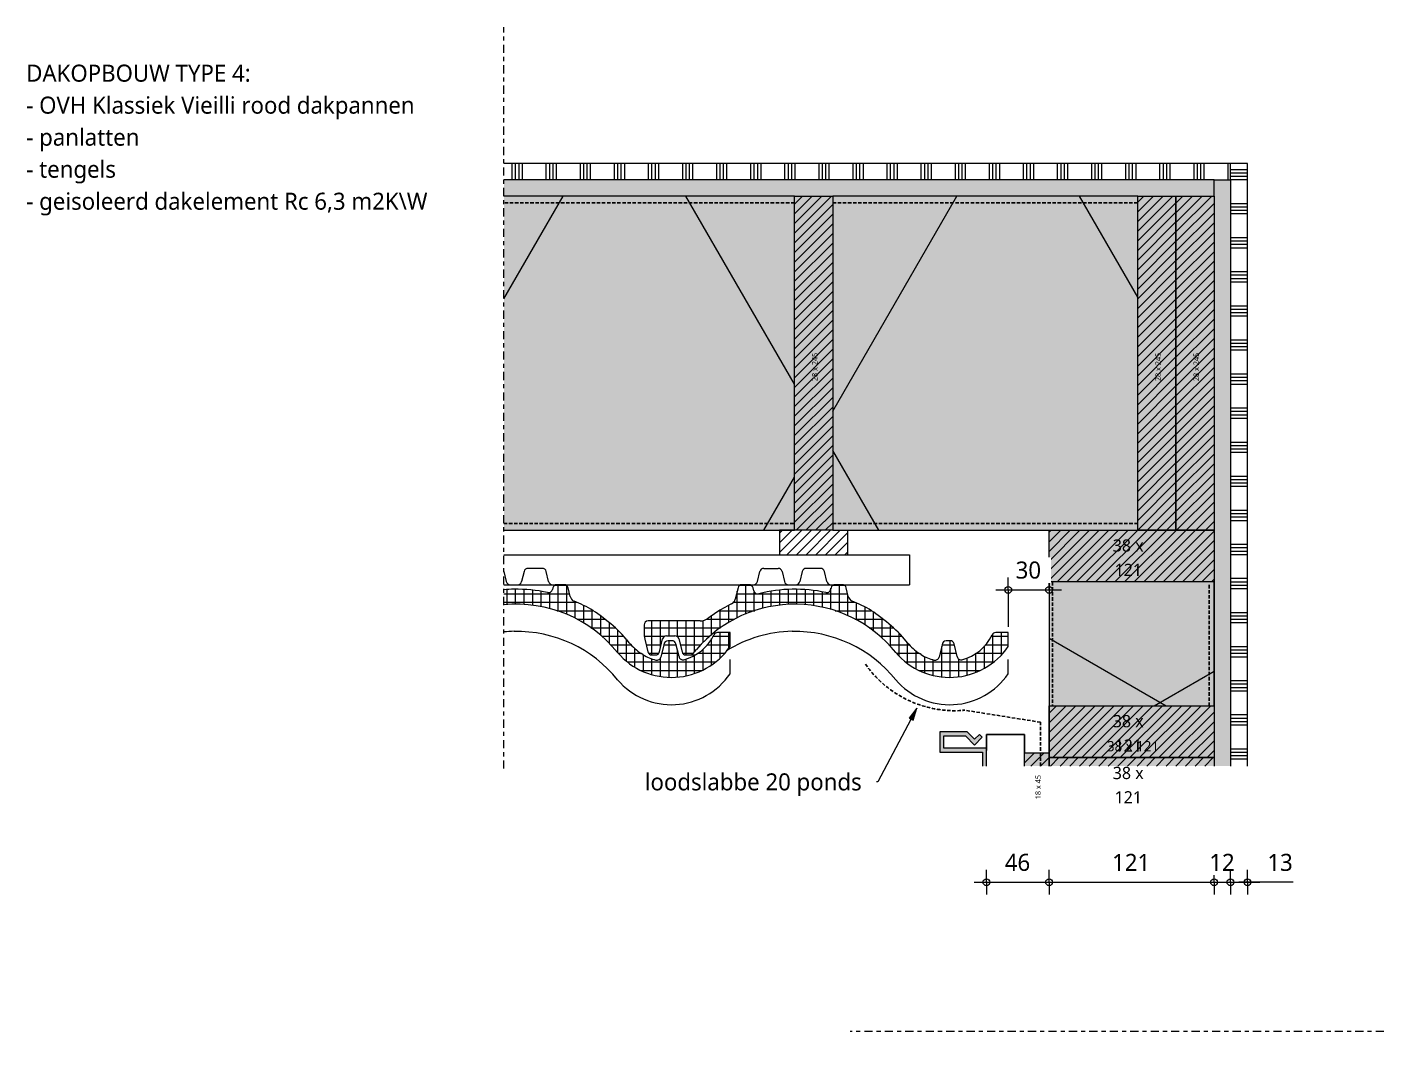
# Model space of a CAD drawing. Header units: millimetres. Extents: x -435 to 27166, y -19117 to 26500.
# Drawn here: x 1404 to 2399, y 1041 to 1797 of the extents above; entities that cross this region are included whole.
import ezdxf

# ---------------------------------------------------------------- set-up
doc = ezdxf.new("R2010")
doc.units = ezdxf.units.MM
doc.linetypes.add('MV_center', pattern=[15, 6, -3, 3, -3])
doc.linetypes.add('MV_hidden', pattern=[3.75, 2.5, -1.25])
for name, color, linetype, lineweight in [('A-ANNO-DIMS', 211, 'Continuous', 13), ('A-ANNO-DIMS-5', 211, 'Continuous', 13), ('A-ANNO-NOTE', 131, 'Continuous', 18), ('A-DETL', 90, 'Continuous', 13), ('A-DETL-GENF', 92, 'Continuous', 18), ('A-DETL-MEDM', 33, 'Continuous', 18), ('G-ANNO-TEXT', 231, 'Continuous', 13)]:
    doc.layers.add(name, color=color, linetype=linetype, lineweight=lineweight)
doc.styles.add('Segoe UI', font='segoeui.ttf', dxfattribs={"height": 7.5})
doc.styles.add('Segoe UI_1', font='segoeui.ttf', dxfattribs={"height": 4})
doc.styles.add('Segoe UI_2', font='segoeui.ttf', dxfattribs={"height": 9})
doc.styles.add('Segoe UI_3', font='segoeui.ttf', dxfattribs={"height": 12.5})
doc.styles.add('Segoe UI_B', font='segoeui.ttf', dxfattribs={"height": 12.5})
doc.dimstyles.new('2_5_mm', dxfattribs={"dimscale": 304.8, "dimtxt": 13.092049, "dimasz": 0.016404, "dimexe": 0.029528, "dimexo": 0.0625, "dimgap": 0.014764, "dimtad": 1, "dimdec": 0, "dimzin": 0, "dimdsep": 46, "dimtxsty": 'Segoe UI_3', "dimblk1": 'DOTBLANK', "dimblk2": 'DOTBLANK', "dimsah": 1, "dimcen": 0.09, "dimdle": 0.029528, "dimazin": 0, "dimtfac": 1, "dimtdec": 4, "dimtix": 1, "dimtmove": 0, "dimatfit": 3, "dimfxl": 0.029528, "dimfxlon": 1, "dimtvp": 1, "dimtfill": 1, "dimtolj": 1, "dimtzin": 0, "dimarcsym": 2})
doc.dimstyles.new('2_5_mm_1', dxfattribs={"dimscale": 304.8, "dimtxt": 13.092049, "dimasz": 0.016404, "dimexe": 0.029528, "dimexo": 0.0625, "dimgap": 0.014764, "dimtad": 1, "dimdec": 0, "dimzin": 0, "dimdsep": 46, "dimtxsty": 'Segoe UI_3', "dimblk1": 'DOTBLANK', "dimblk2": 'DOTBLANK', "dimsah": 1, "dimcen": 0.09, "dimdle": 0.029528, "dimazin": 0, "dimtfac": 1, "dimtdec": 4, "dimtix": 1, "dimtmove": 1, "dimatfit": 3, "dimfxl": 0.029528, "dimfxlon": 1, "dimtvp": 1, "dimtfill": 1, "dimtolj": 1, "dimtzin": 0, "dimarcsym": 2})
pattern_1 = [(0, (0, 0), (0, 5), [50, 0]), (45, (0, 0), (5.000659, 0), [7.071, -7.071]), (315, (0, 0), (5.000659, 0), [7.071, -7.071])]
pattern_2 = [(0, (0, 0), (0, 6.25), []), (90, (0, 0), (-6.25, 4e-16), [])]

# ---------------------------------------------------------------- blocks, each defined once
blk = doc.blocks.new('42 isolatie - Type 1-3762891-Details Appartement')
at = {"layer": 'A-DETL-GENF'}
h = blk.add_hatch(color=256, dxfattribs=at)
h.paths.add_polyline_path([(0.28, 57.9), (0.28, 0.8), (92.07, 0.8), (92.07, 121.8), (0.28, 121.8)])
h.paths.add_polyline_path([(620.62, 0.8), (711.46, 0.8), (711.46, 121.8), (620.62, 121.8), (620.62, 57.9)])
at = {"layer": 'A-DETL-GENF', "lineweight": 13}
h = blk.add_hatch(dxfattribs=at)
h.set_pattern_fill('FP_58', color=256, style=0, pattern_type=2)
h.set_pattern_definition([(60, (12.83, 244.8), (-107.387, 62), []), (120, (12.83, 244.8), (-107.387, -62), [])])
h.paths.add_polyline_path([(0.28, 57.9), (0.28, 0.8), (92.07, 0.8), (92.07, 121.8), (0.28, 121.8)])
h.paths.add_polyline_path([(620.62, 0.8), (711.46, 0.8), (711.46, 121.8), (620.62, 121.8), (620.62, 57.9)])
at = {"layer": 'A-DETL-GENF'}
for p, q in [((7.28, 121.8), (0.28, 121.8)), ((0.28, 121.8), (0.28, 0.8)), ((92.07, 121.8), (7.28, 121.8)), ((92.07, 121.8), (7.28, 121.8)), ((586.12, 121.8), (576.46, 121.8)), ((620.62, 121.8), (586.12, 121.8)), ((620.62, 121.8), (586.12, 121.8)), ((711.46, 121.8), (620.62, 121.8)), ((711.46, 121.8), (620.62, 121.8)), ((711.46, 0.8), (711.46, 121.8)), ((0.28, 0.8), (92.07, 0.8)), ((620.62, 0.8), (711.46, 0.8))]:
    blk.add_line(p, q, dxfattribs=at)
blk = doc.blocks.new('42 isolatie - Type 1-3762818-Details Appartement')
at = {"layer": 'A-DETL-GENF'}
h = blk.add_hatch(color=256, dxfattribs=at)
h.paths.add_polyline_path([(19.4, 0.8), (232.56, 0.8), (232.56, 245.8), (19.4, 245.8), (19.4, 146.16)])
h.paths.add_polyline_path([(419.28, 0.8), (484.28, 0.8), (484.28, 245.8), (260.56, 245.8), (260.56, 0.8)])
at = {"layer": 'A-DETL-GENF', "lineweight": 13}
h = blk.add_hatch(dxfattribs=at)
h.set_pattern_fill('FP_62', color=256, style=0, pattern_type=2)
h.set_pattern_definition([(60, (-7106.72, 250.62), (-216.506, 125), []), (120, (-7106.72, 250.62), (-216.506, -125), [])])
h.paths.add_polyline_path([(19.4, 0.8), (232.56, 0.8), (232.56, 245.8), (19.4, 245.8), (19.4, 146.16)])
h.paths.add_polyline_path([(419.28, 0.8), (484.28, 0.8), (484.28, 245.8), (260.56, 245.8), (260.56, 0.8)])
at = {"layer": 'A-DETL-GENF'}
for p, q in [((232.56, 245.8), (19.4, 245.8)), ((232.56, 245.8), (19.4, 245.8)), ((484.28, 245.8), (260.56, 245.8)), ((484.28, 245.8), (260.56, 245.8)), ((19.4, 0.8), (232.56, 0.8)), ((19.4, 0.8), (232.56, 0.8)), ((260.56, 0.8), (419.28, 0.8)), ((260.56, 0.8), (419.28, 0.8)), ((419.28, 0.8), (484.28, 0.8)), ((419.28, 0.8), (484.28, 0.8)), ((484.28, 0.8), (540.28, 0.8)), ((484.28, 0.8), (540.28, 0.8))]:
    blk.add_line(p, q, dxfattribs=at)
blk = doc.blocks.new('00 hout_rechthoekig_sls - Vuren 18x45-V55-Details Appartement')
at = {"layer": 'A-DETL-GENF', "lineweight": 13}
blk.add_hatch(color=256, dxfattribs=at).paths.add_polyline_path([(9.67, 0), (0, 0), (0, -18), (9.67, -18)])
at = {"layer": 'A-DETL-MEDM', "lineweight": 13}
h = blk.add_hatch(dxfattribs=at)
h.set_pattern_fill('FP_64', color=256, style=0, pattern_type=2)
h.set_pattern_definition([(135, (1264.516, -2153.744), (-3.535534, -3.535534), [])])
h.paths.add_polyline_path([(9.67, 0), (0, 0), (0, -18), (9.67, -18)])
at = {"layer": 'A-DETL-MEDM'}
for p, q in [((0, 0), (9.67, 0)), ((0, -18), (0, 0)), ((9.67, -18), (0, -18)), ((9.67, -18), (0, -18))]:
    blk.add_line(p, q, dxfattribs=at)
blk = doc.blocks.new('00 hout_rechthoekig_sls - Vuren 28x245-3138953-Details Appartement')
at = {"layer": 'A-DETL-GENF', "lineweight": 13}
blk.add_hatch(color=256, dxfattribs=at).paths.add_polyline_path([(245, 0), (0, 0), (0, -28), (245, -28), (245, -14.58)])
at = {"layer": 'A-DETL-MEDM', "lineweight": 13}
h = blk.add_hatch(dxfattribs=at)
h.set_pattern_fill('FP_65', color=256, style=0, pattern_type=2)
h.set_pattern_definition([(135, (1672.85, -1995.025), (-3.535534, -3.535534), [])])
h.paths.add_polyline_path([(245, 0), (0, 0), (0, -28), (245, -28), (245, -14.58)])
at = {"layer": 'A-DETL-MEDM'}
for p, q in [((0, 0), (245, 0)), ((0, -28), (0, 0)), ((245, 0), (245, -28)), ((245, 0), (245, -28)), ((245, 0), (245, -28)), ((245, -28), (0, -28)), ((245, -28), (0, -28))]:
    blk.add_line(p, q, dxfattribs=at)
blk = doc.blocks.new('NLRS_00_DI_maskeer - Type 1-4234556-Details Appartement')
at = {"layer": 'A-DETL-GENF', "linetype": 'MV_center'}
blk.add_line((443.9, 0), (-100, 0), dxfattribs=at)
blk = doc.blocks.new('00 hout_rechthoekig_sls - SLS 38x121-V60-Details Appartement')
at = {"layer": 'A-DETL-GENF', "lineweight": 13}
blk.add_hatch(color=256, dxfattribs=at).paths.add_polyline_path([(121, -31.83), (0, -31.83), (0, -38), (121, -38)])
at = {"layer": 'A-DETL-MEDM', "lineweight": 13}
h = blk.add_hatch(dxfattribs=at)
h.set_pattern_fill('FP_71', color=256, style=0, pattern_type=2)
h.set_pattern_definition([(225, (2274.744, 1223.016), (3.535534, -3.535534), [])])
h.paths.add_polyline_path([(121, -31.83), (0, -31.83), (0, -38), (121, -38)])
at = {"layer": 'A-DETL-MEDM'}
for p, q in [((0, -38), (0, -31.83)), ((121, -38), (0, -38)), ((121, -38), (0, -38)), ((121, -31.83), (121, -38)), ((121, -31.83), (121, -38)), ((121, -31.83), (121, -38))]:
    blk.add_line(p, q, dxfattribs=at)
blk = doc.blocks.new('00 hout_rechthoekig_sls - SLS 38x121-V61-Details Appartement')
at = {"layer": 'A-DETL-GENF', "lineweight": 13}
blk.add_hatch(color=256, dxfattribs=at).paths.add_polyline_path([(0, 0), (0, -38), (121, -38), (121, 0), (57.1, 0)])
at = {"layer": 'A-DETL-MEDM', "lineweight": 13}
h = blk.add_hatch(dxfattribs=at)
h.set_pattern_fill('FP_72', color=256, style=0, pattern_type=2)
h.set_pattern_definition([(225, (2274.744, 1261.016), (3.535534, -3.535534), [])])
h.paths.add_polyline_path([(0, 0), (0, -38), (121, -38), (121, 0), (57.1, 0)])
at = {"layer": 'A-DETL-MEDM'}
for p, q in [((0, 0), (121, 0)), ((0, -38), (0, 0)), ((121, 0), (121, -38)), ((121, 0), (121, -38)), ((121, 0), (121, -38)), ((121, -38), (0, -38)), ((121, -38), (0, -38))]:
    blk.add_line(p, q, dxfattribs=at)
blk = doc.blocks.new('00 hout_rechthoekig_sls - SLS 38x121-V62-Details Appartement')
at = {"layer": 'A-DETL-GENF', "lineweight": 13}
blk.add_hatch(color=256, dxfattribs=at).paths.add_polyline_path([(0, 0), (0, -38), (121, -38), (121, 0), (28, 0)])
at = {"layer": 'A-DETL-MEDM', "lineweight": 13}
h = blk.add_hatch(dxfattribs=at)
h.set_pattern_fill('FP_73', color=256, style=0, pattern_type=2)
h.set_pattern_definition([(225, (2274.744, 1389.85), (3.535534, -3.535534), [])])
h.paths.add_polyline_path([(0, 0), (0, -38), (121, -38), (121, 0), (28, 0)])
at = {"layer": 'A-DETL-MEDM'}
for p, q in [((0, 0), (121, 0)), ((0, -38), (0, 0)), ((121, 0), (121, -38)), ((121, 0), (121, -38)), ((121, 0), (121, -38)), ((56, -38), (0, -38)), ((56, -38), (0, -38)), ((121, -38), (56, -38)), ((121, -38), (56, -38))]:
    blk.add_line(p, q, dxfattribs=at)
blk = doc.blocks.new('00 hout_rechthoekig_sls - Vuren 28x245-V63-Details Appartement')
at = {"layer": 'A-DETL-GENF', "lineweight": 13}
blk.add_hatch(color=256, dxfattribs=at).paths.add_polyline_path([(245, 0), (0, 0), (0, -28), (245, -28)])
at = {"layer": 'A-DETL-MEDM', "lineweight": 13}
h = blk.add_hatch(dxfattribs=at)
h.set_pattern_fill('FP_74', color=256, style=0, pattern_type=2)
h.set_pattern_definition([(135, (1672.85, -2274.744), (-3.535534, -3.535534), [])])
h.paths.add_polyline_path([(245, 0), (0, 0), (0, -28), (245, -28)])
at = {"layer": 'A-DETL-MEDM'}
for p, q in [((0, 0), (245, 0)), ((0, -28), (0, 0)), ((245, 0), (245, -28)), ((245, 0), (245, -28)), ((245, 0), (245, -28)), ((245, -28), (0, -28)), ((245, -28), (0, -28))]:
    blk.add_line(p, q, dxfattribs=at)
blk = doc.blocks.new('00 hout_rechthoekig_sls - Vuren 28x245-V64-Details Appartement')
at = {"layer": 'A-DETL-GENF', "lineweight": 13}
blk.add_hatch(color=256, dxfattribs=at).paths.add_polyline_path([(245, 0), (0, 0), (0, -28), (245, -28)])
at = {"layer": 'A-DETL-MEDM', "lineweight": 13}
h = blk.add_hatch(dxfattribs=at)
h.set_pattern_fill('FP_76', color=256, style=0, pattern_type=2)
h.set_pattern_definition([(135, (1672.85, -2246.744), (-3.535534, -3.535534), [])])
h.paths.add_polyline_path([(245, 0), (0, 0), (0, -28), (245, -28)])
at = {"layer": 'A-DETL-MEDM'}
for p, q in [((0, 0), (245, 0)), ((0, -28), (0, 0)), ((245, 0), (245, -28)), ((245, 0), (245, -28)), ((245, 0), (245, -28)), ((245, -28), (0, -28)), ((245, -28), (0, -28))]:
    blk.add_line(p, q, dxfattribs=at)
blk = doc.blocks.new('NLRS_00_DI_maskeer - Type 1-4234962-Details Appartement')
at = {"layer": 'A-DETL-GENF', "linetype": 'MV_center'}
blk.add_line((-100, 0), (291.45, 0), dxfattribs=at)
blk = doc.blocks.new('DIMBLOCK252-Details Appartement')
at = {"layer": 'A-ANNO-DIMS-5'}
for p, q in [((2107.79, 1169.63), (2107.79, 1178.63)), ((2153.74, 1169.63), (2153.74, 1178.63)), ((2098.79, 1169.63), (2153.74, 1169.63)), ((2107.79, 1169.63), (2107.79, 1160.63)), ((2153.74, 1169.63), (2153.74, 1160.63))]:
    blk.add_line(p, q, dxfattribs=at)
for centre in [(2107.79, 1169.63), (2153.74, 1169.63)]:
    blk.add_circle(centre, 2.5, dxfattribs=at)
at = {"layer": 'A-ANNO-DIMS-5', "color": 0, "insert": (2121.25, 1190.43), "char_height": 12.5, "width": 22.8516, "attachment_point": 1, "line_spacing_factor": 1.142579, "style": 'Segoe UI_3', "bg_fill": 3, "box_fill_scale": 1.25, "bg_fill_color": 9, "bg_fill_true_color": 13158600, "bg_fill_transparency": 0}
blk.add_mtext('46', dxfattribs=at)
blk = doc.blocks.new('_DotBlank')
at = {"color": 0, "linetype": 'ByBlock', "lineweight": -2}
blk.add_line((-0.5, 0), (-1, 0), dxfattribs=at)
blk.add_circle((0, 0), 0.5, dxfattribs=at)
blk = doc.blocks.new('DIMBLOCK253-Details Appartement')
at = {"layer": 'A-ANNO-DIMS-5'}
for p, q in [((2153.74, 1169.63), (2153.74, 1178.63)), ((2274.74, 1169.63), (2274.74, 1178.63)), ((2153.74, 1169.63), (2274.74, 1169.63)), ((2153.74, 1169.63), (2153.74, 1160.63)), ((2274.74, 1169.63), (2274.74, 1160.63))]:
    blk.add_line(p, q, dxfattribs=at)
for centre in [(2153.74, 1169.63), (2274.74, 1169.63)]:
    blk.add_circle(centre, 2.5, dxfattribs=at)
at = {"layer": 'A-ANNO-DIMS-5', "color": 0, "insert": (2199.96, 1190.43), "char_height": 12.5, "width": 34.2774, "attachment_point": 1, "line_spacing_factor": 1.142579, "style": 'Segoe UI_3', "bg_fill": 3, "box_fill_scale": 1.25, "bg_fill_color": 9, "bg_fill_true_color": 13158600, "bg_fill_transparency": 0}
blk.add_mtext('121', dxfattribs=at)
blk = doc.blocks.new('DIMBLOCK254-Details Appartement')
at = {"layer": 'A-ANNO-DIMS-5'}
for p, q in [((2274.74, 1169.63), (2274.74, 1178.63)), ((2286.74, 1169.63), (2286.74, 1178.63)), ((2274.74, 1169.63), (2286.74, 1169.63)), ((2274.74, 1169.63), (2274.74, 1160.63)), ((2286.74, 1169.63), (2286.74, 1160.63))]:
    blk.add_line(p, q, dxfattribs=at)
for centre in [(2274.74, 1169.63), (2286.74, 1169.63)]:
    blk.add_circle(centre, 2.5, dxfattribs=at)
at = {"layer": 'A-ANNO-DIMS-5', "color": 0, "insert": (2271.22, 1190.43), "char_height": 12.5, "width": 22.8516, "attachment_point": 1, "line_spacing_factor": 1.142579, "style": 'Segoe UI_3', "bg_fill": 3, "box_fill_scale": 1.25, "bg_fill_color": 9, "bg_fill_true_color": 13158600, "bg_fill_transparency": 0}
blk.add_mtext('12', dxfattribs=at)
blk = doc.blocks.new('DIMBLOCK255-Details Appartement')
at = {"layer": 'A-ANNO-DIMS-5'}
for p, q in [((2286.74, 1169.63), (2286.74, 1178.63)), ((2299.24, 1169.63), (2299.24, 1178.63)), ((2286.74, 1169.63), (2308.24, 1169.63)), ((2286.74, 1169.63), (2286.74, 1160.63)), ((2303.81, 1169.63), (2292.99, 1169.63)), ((2299.24, 1169.63), (2299.24, 1160.63)), ((2332.85, 1169.63), (2303.81, 1169.63))]:
    blk.add_line(p, q, dxfattribs=at)
for centre in [(2286.74, 1169.63), (2299.24, 1169.63)]:
    blk.add_circle(centre, 2.5, dxfattribs=at)
at = {"layer": 'A-ANNO-DIMS-5', "color": 0, "insert": (2313.81, 1190.43), "char_height": 12.5, "width": 22.8516, "attachment_point": 1, "line_spacing_factor": 1.142579, "style": 'Segoe UI_3', "bg_fill": 3, "box_fill_scale": 1.25, "bg_fill_color": 9, "bg_fill_true_color": 13158600, "bg_fill_transparency": 0}
blk.add_mtext('13', dxfattribs=at)
blk = doc.blocks.new('DIMBLOCK261-Details Appartement')
at = {"layer": 'A-ANNO-DIMS-5'}
for p, q in [((2123.74, 1384.03), (2123.74, 1393.03)), ((2153.74, 1384.03), (2153.74, 1393.03)), ((2114.74, 1384.03), (2162.74, 1384.03)), ((2123.74, 1384.03), (2123.74, 1356.87)), ((2153.74, 1384.03), (2153.74, 1375.03))]:
    blk.add_line(p, q, dxfattribs=at)
for centre in [(2123.74, 1384.03), (2153.74, 1384.03)]:
    blk.add_circle(centre, 2.5, dxfattribs=at)
at = {"layer": 'A-ANNO-DIMS-5', "color": 0, "insert": (2129.22, 1404.84), "char_height": 12.5, "width": 22.8516, "attachment_point": 1, "rotation": 0.00009, "line_spacing_factor": 1.142579, "style": 'Segoe UI_3', "bg_fill": 3, "box_fill_scale": 1.25, "bg_fill_color": 9, "bg_fill_true_color": 13158600, "bg_fill_transparency": 0}
blk.add_mtext('30', dxfattribs=at)

msp = doc.modelspace()

# ---------------------------------------------------------------- hatches: boundary and pattern name
at = {"layer": 'A-DETL-GENF', "lineweight": 13}
h = msp.add_hatch(dxfattribs=at)
h.set_pattern_fill('FP_15', color=254, style=0, pattern_type=2)
h.set_pattern_definition([(90, (10, 0), (-25, 1e-15), []), (90, (12.5, 0), (-25, 1e-15), []), (90, (15, 0), (-25, 1e-15), []), (90, (17.5, 0), (-25, 1e-15), [])])
h.paths.add_polyline_path([(1753.86, 1684.83), (2286.74, 1684.88), (2286.74, 1696.88), (1753.86, 1696.83), (1753.86, 1684.88)])
h = msp.add_hatch(dxfattribs=at)
h.set_pattern_fill('FP_16', color=254, style=0, pattern_type=2)
h.set_pattern_definition([(0, (0, 10), (0, 25), []), (0, (0, 12.5), (0, 25), []), (0, (0, 15), (0, 25), []), (0, (0, 17.5), (0, 25), [])])
h.paths.add_polyline_path([(2286.74, 640.67), (2299.24, 640.67), (2299.24, 770.47), (2286.74, 770.47)])
h.paths.add_polyline_path([(2286.74, 1254.85), (2299.24, 1254.85), (2299.24, 1696.88), (2286.74, 1696.88), (2286.74, 1376.84)])
h = msp.add_hatch(dxfattribs=at)
h.set_pattern_fill('FP_11', color=254, style=0, pattern_type=2)
h.set_pattern_definition(pattern_1)
h.paths.add_polyline_path([(1989.36, 1672.85), (2274.74, 1672.88), (2274.74, 1684.88), (1753.86, 1684.83), (1753.86, 1672.85), (1980.45, 1672.85)])
h = msp.add_hatch(dxfattribs=at)
h.set_pattern_fill('FP_11', color=254, style=0, pattern_type=2)
h.set_pattern_definition(pattern_1)
h.paths.add_polyline_path([(2286.74, 640.67), (2286.74, 770.47), (2274.74, 770.47), (2274.74, 640.67)])
h.paths.add_polyline_path([(2286.74, 1254.85), (2286.74, 1684.88), (2274.74, 1684.82), (2274.74, 1254.85)])
h = msp.add_hatch(dxfattribs=at)
h.set_pattern_fill('FP_33', color=250, style=0, pattern_type=2)
h.set_pattern_definition([(45, (0, 0), (-3.535534, 3.535534), [])])
h.paths.add_polyline_path([(1956.04, 1409.84), (2006.04, 1409.86), (2006.03, 1427.85), (1956.03, 1427.84)])
h = msp.add_hatch(dxfattribs=at)
h.set_pattern_fill('FP_63', color=254, style=0, pattern_type=2)
h.set_pattern_definition(pattern_2)
h.paths.add_polyline_path([(1879.64, 1319.91), (1885.56, 1320.57), (1891.37, 1321.91), (1896.98, 1323.9), (1902.33, 1326.52), (1907.35, 1329.75), (1911.96, 1333.51), (1916.08, 1337.76), (1919.74, 1342.51), (1919.74, 1352.78), (1910.62, 1352.78), (1909.94, 1352.71), (1909.3, 1352.48), (1908.72, 1352.11), (1908.25, 1351.62), (1904.04, 1344.74), (1898.91, 1339.44), (1892.74, 1335.39), (1885.84, 1332.78), (1885.18, 1332.71), (1884.52, 1332.8), (1883.9, 1333.03), (1883.34, 1333.39), (1882.88, 1333.87), (1882.53, 1334.43), (1882.32, 1335.06), (1880.01, 1344.49), (1879.78, 1345.11), (1879.42, 1345.67), (1878.95, 1346.14), (1878.38, 1346.49), (1877.76, 1346.71), (1877.09, 1346.78), (1874.3, 1346.78), (1873.52, 1346.68), (1872.8, 1346.38), (1872.18, 1345.91), (1871.7, 1345.28), (1871.4, 1344.56), (1871.3, 1343.78), (1869.04, 1334.76), (1868.81, 1334.13), (1868.44, 1333.57), (1867.96, 1333.1), (1867.39, 1332.75), (1866.75, 1332.54), (1866.08, 1332.47), (1865.42, 1332.55), (1860.47, 1334.13), (1855.87, 1336.56), (1854.64, 1337.4), (1849.93, 1340.98), (1845.82, 1345.25), (1843.7, 1347.8), (1837.41, 1354.59), (1830.4, 1360.63), (1824.41, 1365.25), (1817.7, 1369.79), (1810.51, 1373.49), (1805.32, 1375.79), (1804.34, 1376.36), (1803.51, 1377.15), (1802.88, 1378.11), (1802.48, 1379.19), (1800.95, 1385.55), (1800.72, 1386.18), (1800.36, 1386.74), (1799.88, 1387.21), (1799.32, 1387.56), (1798.69, 1387.78), (1798.03, 1387.85), (1792.75, 1387.85), (1792.09, 1387.78), (1791.46, 1387.56), (1790.9, 1387.21), (1790.42, 1386.74), (1790.06, 1386.18), (1789.84, 1385.55), (1789.53, 1384.3), (1789.3, 1383.67), (1788.94, 1383.1), (1788.46, 1382.63), (1787.89, 1382.28), (1787.25, 1382.07), (1786.58, 1382), (1785.91, 1382.09), (1773.68, 1384.02), (1761.31, 1384.51), (1753.86, 1383.94), (1753.86, 1373.03), (1760.77, 1373.49), (1768.74, 1373.37), (1776.63, 1372.59), (1784.42, 1371.14), (1792.12, 1369.04), (1799.57, 1366.33), (1806.75, 1362.99), (1813.69, 1359.05), (1820.23, 1354.57), (1826.32, 1349.59), (1832.02, 1344.09), (1837.32, 1338.05), (1841.48, 1333.72), (1846.03, 1329.94), (1851.03, 1326.7), (1856.36, 1324.03), (1861.96, 1322.01), (1867.76, 1320.63), (1873.68, 1319.93)])
h = msp.add_hatch(dxfattribs=at)
h.set_pattern_fill('FP_63', color=254, style=0, pattern_type=2)
h.set_pattern_definition(pattern_2)
h.paths.add_polyline_path([(2083.64, 1319.91), (2089.56, 1320.57), (2095.37, 1321.91), (2100.98, 1323.9), (2106.33, 1326.52), (2111.35, 1329.75), (2115.96, 1333.51), (2120.08, 1337.76), (2123.74, 1342.51), (2123.74, 1352.78), (2114.62, 1352.78), (2113.94, 1352.71), (2113.3, 1352.48), (2112.72, 1352.11), (2112.25, 1351.62), (2108.04, 1344.74), (2102.91, 1339.44), (2096.74, 1335.39), (2089.84, 1332.78), (2089.18, 1332.71), (2088.52, 1332.8), (2087.9, 1333.03), (2087.34, 1333.39), (2086.88, 1333.87), (2086.53, 1334.43), (2086.32, 1335.06), (2084.01, 1344.49), (2083.78, 1345.11), (2083.42, 1345.67), (2082.95, 1346.14), (2082.38, 1346.49), (2081.76, 1346.71), (2081.09, 1346.78), (2078.3, 1346.78), (2077.52, 1346.68), (2076.8, 1346.38), (2076.18, 1345.91), (2075.7, 1345.28), (2075.4, 1344.56), (2075.3, 1343.78), (2073.04, 1334.76), (2072.81, 1334.13), (2072.44, 1333.57), (2071.96, 1333.1), (2071.39, 1332.75), (2070.75, 1332.54), (2070.08, 1332.47), (2069.42, 1332.55), (2064.47, 1334.13), (2059.87, 1336.56), (2058.64, 1337.4), (2053.93, 1340.98), (2049.82, 1345.25), (2047.7, 1347.8), (2041.41, 1354.59), (2034.4, 1360.63), (2028.41, 1365.25), (2021.7, 1369.79), (2014.51, 1373.49), (2009.32, 1375.79), (2008.34, 1376.36), (2007.51, 1377.15), (2006.88, 1378.11), (2006.48, 1379.19), (2004.95, 1385.55), (2004.72, 1386.18), (2004.36, 1386.74), (2003.88, 1387.21), (2003.32, 1387.56), (2002.69, 1387.78), (2002.03, 1387.85), (1996.75, 1387.85), (1996.09, 1387.78), (1995.46, 1387.56), (1994.9, 1387.21), (1994.42, 1386.74), (1994.06, 1386.18), (1993.84, 1385.55), (1993.53, 1384.3), (1993.3, 1383.67), (1992.94, 1383.1), (1992.46, 1382.63), (1991.89, 1382.28), (1991.25, 1382.07), (1990.58, 1382), (1989.91, 1382.09), (1977.68, 1384.02), (1965.31, 1384.51), (1952.99, 1383.56), (1940.21, 1381.09), (1939.54, 1381.14), (1938.91, 1381.34), (1938.34, 1381.68), (1937.86, 1382.14), (1937.49, 1382.69), (1937.26, 1383.32), (1936.72, 1385.55), (1936.5, 1386.18), (1936.14, 1386.74), (1935.66, 1387.21), (1935.1, 1387.56), (1934.47, 1387.78), (1933.81, 1387.85), (1928.53, 1387.85), (1927.87, 1387.78), (1927.24, 1387.56), (1926.68, 1387.21), (1926.2, 1386.74), (1925.84, 1386.18), (1925.62, 1385.55), (1923.48, 1376.84), (1923.21, 1376.1), (1922.63, 1375.18), (1921.86, 1374.41), (1920.93, 1373.82), (1919.39, 1373.06), (1915.91, 1371.24), (1912.27, 1369.14), (1908.31, 1366.59), (1903.74, 1363.3), (1901.91, 1362.22), (1899.89, 1361.55), (1897.77, 1361.32), (1859.7, 1361.32), (1858.92, 1361.22), (1858.2, 1360.92), (1857.58, 1360.44), (1857.1, 1359.82), (1856.8, 1359.1), (1856.7, 1358.32), (1856.7, 1352.7), (1856.84, 1350.34), (1857.26, 1348.01), (1859.52, 1338.62), (1859.75, 1337.99), (1860.11, 1337.43), (1860.58, 1336.97), (1861.15, 1336.61), (1861.85, 1336.39), (1862.44, 1336.32), (1865.09, 1336.32), (1865.76, 1336.4), (1866.38, 1336.61), (1866.95, 1336.97), (1867.42, 1337.43), (1867.78, 1337.99), (1868.01, 1338.62), (1870.28, 1348.03), (1870.51, 1348.65), (1870.87, 1349.21), (1871.34, 1349.68), (1871.91, 1350.03), (1872.54, 1350.25), (1873.2, 1350.32), (1879.34, 1350.32), (1880, 1350.25), (1880.63, 1350.03), (1881.19, 1349.68), (1881.67, 1349.21), (1882.02, 1348.65), (1882.32, 1347.73), (1884.52, 1338.62), (1884.75, 1337.99), (1885.11, 1337.43), (1885.58, 1336.97), (1886.15, 1336.61), (1886.78, 1336.4), (1887.44, 1336.32), (1890.45, 1336.32), (1891.11, 1336.4), (1891.74, 1336.61), (1892.31, 1336.97), (1892.78, 1337.43), (1895.12, 1340.32), (1900.61, 1346.19), (1906.48, 1351.52), (1912.72, 1356.3), (1919.4, 1360.57), (1926.45, 1364.3), (1933.74, 1367.41), (1941.27, 1369.89), (1949.03, 1371.76), (1956.86, 1372.96), (1964.77, 1373.49), (1972.74, 1373.37), (1980.63, 1372.59), (1988.42, 1371.14), (1996.12, 1369.04), (2003.57, 1366.33), (2010.75, 1362.99), (2017.69, 1359.05), (2024.23, 1354.57), (2030.32, 1349.59), (2036.02, 1344.09), (2041.32, 1338.05), (2045.48, 1333.72), (2050.03, 1329.94), (2055.03, 1326.7), (2060.36, 1324.03), (2065.96, 1322.01), (2071.76, 1320.63), (2077.68, 1319.93)])
at = {"layer": 'A-DETL-GENF'}
h = msp.add_hatch(color=37, dxfattribs=at)
h.paths.add_polyline_path([(2106.29, 643.17), (2106.68, 643.22), (2107.04, 643.37), (2107.36, 643.61), (2107.59, 643.92), (2107.74, 644.28), (2107.79, 644.67), (2107.79, 664.67), (2075.79, 664.67), (2097.62, 673.49), (2102.44, 668.66), (2107.79, 674.01), (2107.79, 770.47), (2104.79, 770.47), (2104.79, 675.26), (2102.44, 672.91), (2098.34, 677.02), (2075.79, 667.91), (2075.09, 667.31), (2074.56, 666.56), (2074.23, 665.7), (2074.11, 664.79), (2074.23, 663.88), (2074.56, 663.02), (2075.09, 662.27), (2075.79, 661.67), (2104.79, 661.67), (2104.85, 644.28), (2105, 643.92), (2105.23, 643.61), (2105.54, 643.37), (2105.91, 643.22)])
h.paths.add_polyline_path([(2107.79, 1254.85), (2107.79, 1267.91), (2076.63, 1267.91), (2076.63, 1276.91), (2092.38, 1276.91), (2099.05, 1270.25), (2104.75, 1275.96), (2102.63, 1278.08), (2099.04, 1274.49), (2093.63, 1279.91), (2073.63, 1279.91), (2073.63, 1264.91), (2104.79, 1264.91), (2104.85, 1254.85)])
at = {"layer": 'G-ANNO-TEXT'}
msp.add_hatch(color=7, dxfattribs=at).paths.add_polyline_path([(2056.76, 1297.24), (2051.13, 1290.04), (2053.93, 1288.55)])

# ---------------------------------------------------------------- linework, layer by layer
at = {"layer": 'A-DETL', "lineweight": 18}
for p, q in [((2286.74, 1696.88), (1753.86, 1696.83)), ((2299.24, 1696.88), (2286.74, 1696.88)), ((2286.74, 1684.88), (2286.74, 1696.88)), ((2299.24, 1254.85), (2299.24, 1696.88)), ((2274.74, 1684.88), (1753.86, 1684.83)), ((2274.74, 1684.88), (2286.74, 1684.88)), ((2274.74, 1672.88), (2274.74, 1684.88)), ((2286.74, 1684.88), (2286.74, 1254.85)), ((1967.03, 1427.84), (1956.03, 1427.84)), ((1956.03, 1427.84), (1956.04, 1409.84)), ((2006.04, 1409.86), (2006.03, 1427.85)), ((1753.86, 1409.85), (2051.24, 1409.85)), ((1956.04, 1409.84), (2006.04, 1409.86)), ((2051.24, 1409.85), (2051.24, 1387.85)), ((1753.87, 1397.55), (1755.65, 1390.15)), ((1768.7, 1397.55), (1766.91, 1390.15)), ((1782.02, 1399.85), (1771.61, 1399.85)), ((1786.73, 1390.15), (1784.94, 1397.55)), ((1939.83, 1390.15), (1941.62, 1397.55)), ((1944.54, 1399.85), (1954.95, 1399.85)), ((1957.87, 1397.55), (1959.65, 1390.15)), ((1972.7, 1397.55), (1970.91, 1390.15)), ((1986.02, 1399.85), (1975.61, 1399.85)), ((1990.73, 1390.15), (1988.94, 1397.55)), ((1753.86, 1387.85), (2051.24, 1387.85)), ((1789.84, 1385.55), (1789.53, 1384.3)), ((1798.03, 1387.85), (1792.75, 1387.85)), ((1802.48, 1379.19), (1800.95, 1385.55)), ((1925.62, 1385.55), (1923.58, 1377.13)), ((1933.81, 1387.85), (1928.53, 1387.85)), ((1937.26, 1383.32), (1936.72, 1385.55)), ((1993.84, 1385.55), (1993.53, 1384.3)), ((2002.03, 1387.85), (1996.75, 1387.85)), ((2006.48, 1379.19), (2004.95, 1385.55)), ((2274.74, 1389.85), (2274.74, 1299.02)), ((1810.51, 1373.49), (1805.32, 1375.79)), ((1920.93, 1373.82), (1919.39, 1373.06)), ((2014.51, 1373.49), (2009.32, 1375.79)), ((1830.4, 1360.63), (1824.41, 1365.25)), ((1905.06, 1364.28), (1903.74, 1363.3)), ((1908.31, 1366.59), (1905.06, 1364.28)), ((1912.27, 1369.14), (1908.31, 1366.59)), ((1915.91, 1371.24), (1912.27, 1369.14)), ((1919.39, 1373.06), (1915.91, 1371.24)), ((2034.4, 1360.63), (2028.41, 1365.25)), ((1856.7, 1358.32), (1856.7, 1352.7)), ((1897.77, 1361.32), (1859.7, 1361.32)), ((1845.82, 1345.25), (1843.7, 1347.8)), ((1857.26, 1348.01), (1859.52, 1338.62)), ((1868.01, 1338.62), (1870.28, 1348.03)), ((1871.3, 1343.78), (1869.04, 1334.76)), ((1873.2, 1350.32), (1879.34, 1350.32)), ((1877.09, 1346.78), (1874.3, 1346.78)), ((1882.32, 1335.06), (1880.01, 1344.49)), ((1882.25, 1348.03), (1884.52, 1338.62)), ((1919.74, 1352.78), (1910.62, 1352.78)), ((1919.74, 1342.51), (1919.74, 1352.78)), ((2049.82, 1345.25), (2047.7, 1347.8)), ((2075.3, 1343.78), (2073.04, 1334.76)), ((2081.09, 1346.78), (2078.3, 1346.78)), ((2086.32, 1335.06), (2084.01, 1344.49)), ((2123.74, 1352.78), (2114.62, 1352.78)), ((2123.74, 1342.51), (2123.74, 1352.78)), ((1855.87, 1336.56), (1854.64, 1337.4)), ((1862.44, 1336.32), (1865.09, 1336.32)), ((1887.44, 1336.32), (1890.45, 1336.32)), ((1887.44, 1336.32), (1894.16, 1336.32)), ((1892.78, 1337.43), (1895.12, 1340.32)), ((2059.87, 1336.56), (2058.64, 1337.4)), ((1919.74, 1322.51), (1919.74, 1332.86)), ((2123.74, 1322.51), (2123.74, 1332.86)), ((2093.63, 1279.91), (2073.63, 1279.91)), ((2073.63, 1279.91), (2073.63, 1264.91)), ((2076.63, 1267.91), (2076.63, 1276.91)), ((2076.63, 1276.91), (2092.38, 1276.91)), ((2092.38, 1276.91), (2099.04, 1270.25)), ((2099.04, 1274.49), (2093.63, 1279.91)), ((2102.63, 1278.08), (2099.04, 1274.49)), ((2099.04, 1270.25), (2104.75, 1275.96)), ((2104.75, 1275.96), (2102.63, 1278.08)), ((2073.63, 1264.91), (2104.79, 1264.91)), ((2107.79, 1267.91), (2076.63, 1267.91)), ((2104.79, 1264.91), (2104.79, 1254.85)), ((2107.79, 1254.85), (2107.79, 1267.91))]:
    msp.add_line(p, q, dxfattribs=at)
at = {"layer": 'A-DETL', "linetype": 'MV_hidden', "lineweight": 25}
for p, q in [((1967.03, 1667.85), (1753.86, 1667.85)), ((2218.74, 1667.85), (1995.03, 1667.85)), ((1753.86, 1432.85), (1967.03, 1432.85)), ((1995.03, 1432.85), (2218.74, 1432.85)), ((2156.24, 1389.85), (2156.24, 1299.02)), ((2271.24, 1387.66), (2271.24, 1299.02)), ((2147.46, 1286.95), (2090.53, 1295.97)), ((2147.46, 1254.85), (2147.46, 1286.95))]:
    msp.add_line(p, q, dxfattribs=at)
at = {"layer": 'A-DETL', "lineweight": 25}
for p, q in [((2135.74, 1277.85), (2107.79, 1277.85)), ((2107.79, 1277.85), (2107.79, 1266.32)), ((2135.74, 1264.52), (2135.74, 1277.85))]:
    msp.add_line(p, q, dxfattribs=at)
at = {"layer": 'A-DETL', "lineweight": 18}
for centre, radius, start, end in [((1771.61, 1396.85), 3, 89.99949, 166.42878), ((1782.02, 1396.85), 3, 13.5721, 89.99949), ((1944.54, 1396.85), 3, 90.00051, 166.4279), ((1954.95, 1396.85), 3, 13.57122, 90.00051), ((1975.61, 1396.85), 3, 89.99949, 166.42878), ((1986.02, 1396.85), 3, 13.5721, 89.99949), ((1763.28, 1278.53), 106, 91.06316, 95.10502), ((1758.57, 1390.85), 3, 193.57122, 270.00004), ((1763.28, 1278.47), 106.06, 77.67589, 91.05984), ((1763.99, 1390.85), 3, 269.99995, 346.42878), ((1786.62, 1385), 3, 256.42908, 346.43176), ((1789.64, 1390.85), 3, 193.5721, 270.00004), ((1792.75, 1384.85), 3, 90.00028, 166.43176), ((1798.03, 1384.85), 3, 13.57097, 90.00028), ((1928.53, 1384.85), 3, 90.00028, 166.42869), ((1933.81, 1384.85), 3, 13.55444, 90.00028), ((1936.92, 1390.85), 3, 269.99995, 346.4279), ((1940.1, 1384), 2.92, 193.55444, 285.24113), ((1967.28, 1278.53), 106, 91.06316, 104.43084), ((1962.57, 1390.85), 3, 193.57122, 270.00004), ((1967.28, 1278.47), 106.06, 77.67589, 91.05984), ((1967.99, 1390.85), 3, 269.99995, 346.42878), ((1990.62, 1385), 3, 256.42908, 346.43176), ((1993.64, 1390.85), 3, 193.5721, 270.00004), ((1996.75, 1384.85), 3, 90.00028, 166.43176), ((2002.03, 1384.85), 3, 13.57097, 90.00028), ((1763.28, 1278.53), 95, 38.79322, 95.6898), ((1807.34, 1380.36), 5, 193.57097, 246.16841), ((1783.19, 1311.64), 67.62, 52.44196, 66.16841), ((1967.28, 1278.53), 95, 38.79322, 139.42661), ((1918.72, 1378.3), 5, 296.26559, 346.42869), ((2011.34, 1380.36), 5, 193.57097, 246.16841), ((1987.19, 1311.64), 67.62, 52.44196, 66.16841), ((1897.77, 1371.32), 10, 270.00003, 306.68498), ((1763.28, 1258.53), 95.14, 91.17267, 95.68859), ((1763.28, 1258.53), 95, 38.79774, 91.17265), ((1780.03, 1295.13), 82.63, 39.60214, 52.44196), ((1859.7, 1358.32), 3, 90.00003, 180), ((1967.28, 1258.53), 95.14, 91.17267, 121.80163), ((1967.28, 1258.53), 95, 38.79774, 91.17265), ((1984.03, 1295.13), 82.63, 39.60214, 52.44196), ((1875.72, 1369.98), 38.81, 219.60214, 237.1117), ((1876.7, 1352.7), 20, 180, 193.57133), ((1873.2, 1347.32), 3, 89.99861, 166.42878), ((1874.3, 1343.78), 3, 90.00053, 180.00004), ((1877.09, 1343.78), 3, 13.5714, 90.00053), ((1879.34, 1347.32), 3, 13.57194, 89.99861), ((1877.46, 1365.34), 33.62, 284.42128, 334.82467), ((1910.62, 1349.78), 3, 90, 155.28588), ((2079.72, 1369.98), 38.81, 219.60214, 237.1117), ((2078.3, 1343.78), 3, 90.00053, 180.00004), ((2081.09, 1343.78), 3, 13.5714, 90.00053), ((2081.46, 1365.34), 33.62, 284.42128, 334.82467), ((2114.62, 1349.78), 3, 90, 155.28588), ((1876.83, 1371.77), 51.94, 220.47853, 325.72058), ((1871.86, 1361.28), 29.44, 237.11167, 257.35464), ((1862.44, 1339.32), 3, 193.57133, 270.00056), ((1865.09, 1339.32), 3, 270.00056, 346.42878), ((1866.12, 1335.47), 3, 256.42851, 346.42859), ((1885.22, 1335.68), 2.96, 191.97672, 281.97681), ((1887.44, 1339.32), 3, 193.57194, 270.00049), ((1890.45, 1339.32), 3, 270.00049, 320.97828), ((2080.83, 1371.77), 51.94, 220.47853, 325.72058), ((2075.86, 1361.28), 29.44, 237.11167, 257.35464), ((2070.12, 1335.47), 3, 256.42851, 346.42859), ((2089.22, 1335.68), 2.96, 191.97672, 281.97681), ((1876.83, 1351.77), 51.94, 220.47045, 325.72058), ((2080.83, 1351.77), 51.94, 220.47045, 325.72058)]:
    msp.add_arc(centre, radius, start, end, dxfattribs=at)
at = {"layer": 'A-DETL', "linetype": 'MV_hidden', "lineweight": 25}
msp.add_arc((2084.72, 1375.64), 80.23, 215, 275.21796, dxfattribs=at)
at = {"layer": 'G-ANNO-TEXT', "color": 250}
for p, q in [((2056.76, 1297.24), (2028.04, 1243.22)), ((2056.76, 1297.24), (2051.13, 1290.04)), ((2053.93, 1288.55), (2056.76, 1297.24)), ((2051.13, 1290.04), (2053.93, 1288.55)), ((2027.42, 1243.22), (2027.11, 1243.22)), ((2028.04, 1243.22), (2027.42, 1243.22))]:
    msp.add_line(p, q, dxfattribs=at)

# ---------------------------------------------------------------- block references
at = {"layer": 'A-DETL-GENF', "linetype": 'MV_center'}
for name, p, rotation in [('NLRS_00_DI_maskeer - Type 1-4234556-Details Appartement', (1753.86, 1696.83), 270), ('NLRS_00_DI_maskeer - Type 1-4234962-Details Appartement', (2299.24, 1060.16), 180)]:
    msp.add_blockref(name, p, dxfattribs=dict(at, rotation=rotation))
at = {"layer": 'A-DETL-GENF'}
msp.add_blockref('42 isolatie - Type 1-3762818-Details Appartement', (1734.47, 1427.05), dxfattribs=at)
at = {"layer": 'A-DETL-GENF', "rotation": 90}
msp.add_blockref('42 isolatie - Type 1-3762891-Details Appartement', (2275.54, 678.39), dxfattribs=at)
at = {"layer": 'A-DETL-MEDM', "lineweight": 13}
for name, p, rotation in [('00 hout_rechthoekig_sls - Vuren 28x245-3138953-Details Appartement', (1995.03, 1672.85), 269.9999999999945), ('00 hout_rechthoekig_sls - Vuren 28x245-V64-Details Appartement', (2246.74, 1672.85), 269.9999999999945), ('00 hout_rechthoekig_sls - Vuren 28x245-V63-Details Appartement', (2274.74, 1672.85), 269.9999999999945), ('00 hout_rechthoekig_sls - SLS 38x121-V62-Details Appartement', (2274.74, 1389.85), 180), ('00 hout_rechthoekig_sls - SLS 38x121-V61-Details Appartement', (2274.74, 1261.02), 180), ('00 hout_rechthoekig_sls - Vuren 18x45-V55-Details Appartement', (2153.74, 1264.52), 270), ('00 hout_rechthoekig_sls - SLS 38x121-V60-Details Appartement', (2274.74, 1223.02), 180)]:
    msp.add_blockref(name, p, dxfattribs=dict(at, rotation=rotation))

# ---------------------------------------------------------------- texts
at = {"layer": 'A-ANNO-NOTE', "lineweight": 13, "char_height": 4, "attachment_point": 1, "rotation": 90, "style": 'Segoe UI_1'}
for s, insert, width in [('28 x 245', (1979.91, 1537.16), 27.6582), ('28 x 245', (2231.63, 1537.16), 27.6582), ('28 x 245', (2259.63, 1537.16), 27.6582), ('18 x 45', (2143.63, 1230.48), 23.6498)]:
    msp.add_mtext(s, dxfattribs=dict(at, insert=insert, width=width))
at = {"layer": 'A-ANNO-NOTE', "lineweight": 13, "attachment_point": 1}
for s, insert, char_height, width, style in [('38 x', (2200.43, 1421.08), 9, 29.2616, 'Segoe UI_2'), ('121', (2201.75, 1403.22), 9, 26.4557, 'Segoe UI_2'), ('38 x', (2200.43, 1292.25), 9, 29.2616, 'Segoe UI_2'), ('121', (2201.75, 1274.39), 9, 26.4557, 'Segoe UI_2'), ('38 x 121', (2196.18, 1273.12), 7.5, 47.2996, 'Segoe UI'), ('38 x', (2200.43, 1254.25), 9, 29.2616, 'Segoe UI_2'), ('121', (2201.75, 1236.39), 9, 26.4557, 'Segoe UI_2')]:
    msp.add_mtext(s, dxfattribs=dict(at, insert=insert, char_height=char_height, width=width, style=style))
at = {"layer": 'G-ANNO-TEXT', "color": 7, "char_height": 12.5, "attachment_point": 1}
for s, insert, width, style in [('DAKOPBOUW TYPE 4:', (1403.61, 1769.31), 218.8607, 'Segoe UI_B'), ('- OVH Klassiek Vieilli rood dakpannen', (1403.61, 1745.83), 355.1476, 'Segoe UI_3'), ('- panlatten', (1403.61, 1722.35), 103.4177, 'Segoe UI_3'), ('- tengels', (1403.61, 1698.86), 82.5738, 'Segoe UI_3'), ('- geisoleerd dakelement Rc 6,3 m2K\\\\W', (1403.61, 1675.38), 366.772, 'Segoe UI_3'), ('loodslabbe 20 ponds', (1857.22, 1249.47), 196.8143, 'Segoe UI_3')]:
    msp.add_mtext(s, dxfattribs=dict(at, insert=insert, width=width, style=style))

# ---------------------------------------------------------------- next in the draw order: dimensions: what is measured, and where the dimension line sits
at = {"layer": 'A-ANNO-DIMS'}
dim = msp.add_linear_dim(base=(2153.74, 1384.03), p1=(2123.74, 1356.87), p2=(2153.74, 1393.03), angle=0.00009, dimstyle='2_5_mm', override={"dimpost": '<>', "dimfxl": 46.983057}, dxfattribs=at)
dim.commit()
dim.dimension.update_dxf_attribs({"geometry": 'DIMBLOCK261-Details Appartement', "text_midpoint": (2138.74, 1394.99)})
dim = msp.add_linear_dim(base=(2153.74, 1169.63), p1=(2107.79, 1178.63), p2=(2153.74, 1178.63), dimstyle='2_5_mm', override={"dimpost": '<>', "dimfxl": 45.949753}, dxfattribs=at)
dim.commit()
dim.dimension.update_dxf_attribs({"geometry": 'DIMBLOCK252-Details Appartement', "text_midpoint": (2130.77, 1180.59)})

# ---------------------------------------------------------------- next in the draw order: dimensions: what is measured, and where the dimension line sits
dim = msp.add_linear_dim(base=(2274.74, 1169.63), p1=(2153.74, 1178.63), p2=(2274.74, 1178.63), dimstyle='2_5_mm', override={"dimpost": '<>', "dimfxl": 121}, dxfattribs=at)
dim.commit()
dim.dimension.update_dxf_attribs({"geometry": 'DIMBLOCK253-Details Appartement', "text_midpoint": (2214.24, 1180.52)})

# ---------------------------------------------------------------- next in the draw order: dimensions: what is measured, and where the dimension line sits
dim = msp.add_linear_dim(base=(2286.74, 1169.63), p1=(2274.74, 1178.63), p2=(2286.74, 1178.63), dimstyle='2_5_mm', override={"dimpost": '<>', "dimfxl": 12}, dxfattribs=at)
dim.commit()
dim.dimension.update_dxf_attribs({"geometry": 'DIMBLOCK254-Details Appartement', "text_midpoint": (2280.74, 1180.52)})

# ---------------------------------------------------------------- next in the draw order: dimensions: what is measured, and where the dimension line sits
dim = msp.add_linear_dim(base=(2299.2441356, 1169.62560051), p1=(2286.7441356, 1178.62560051), p2=(2299.2441356, 1178.62560051), dimstyle='2_5_mm_1', override={"dimpost": '<>', "dimfxl": 12.5}, dxfattribs=at)
dim.commit()
dim.dimension.update_dxf_attribs({"geometry": 'DIMBLOCK255-Details Appartement', "text_midpoint": (2325.23737038, 1182.10086334), "dimtype": 160})

doc.saveas('drawing.dxf')
